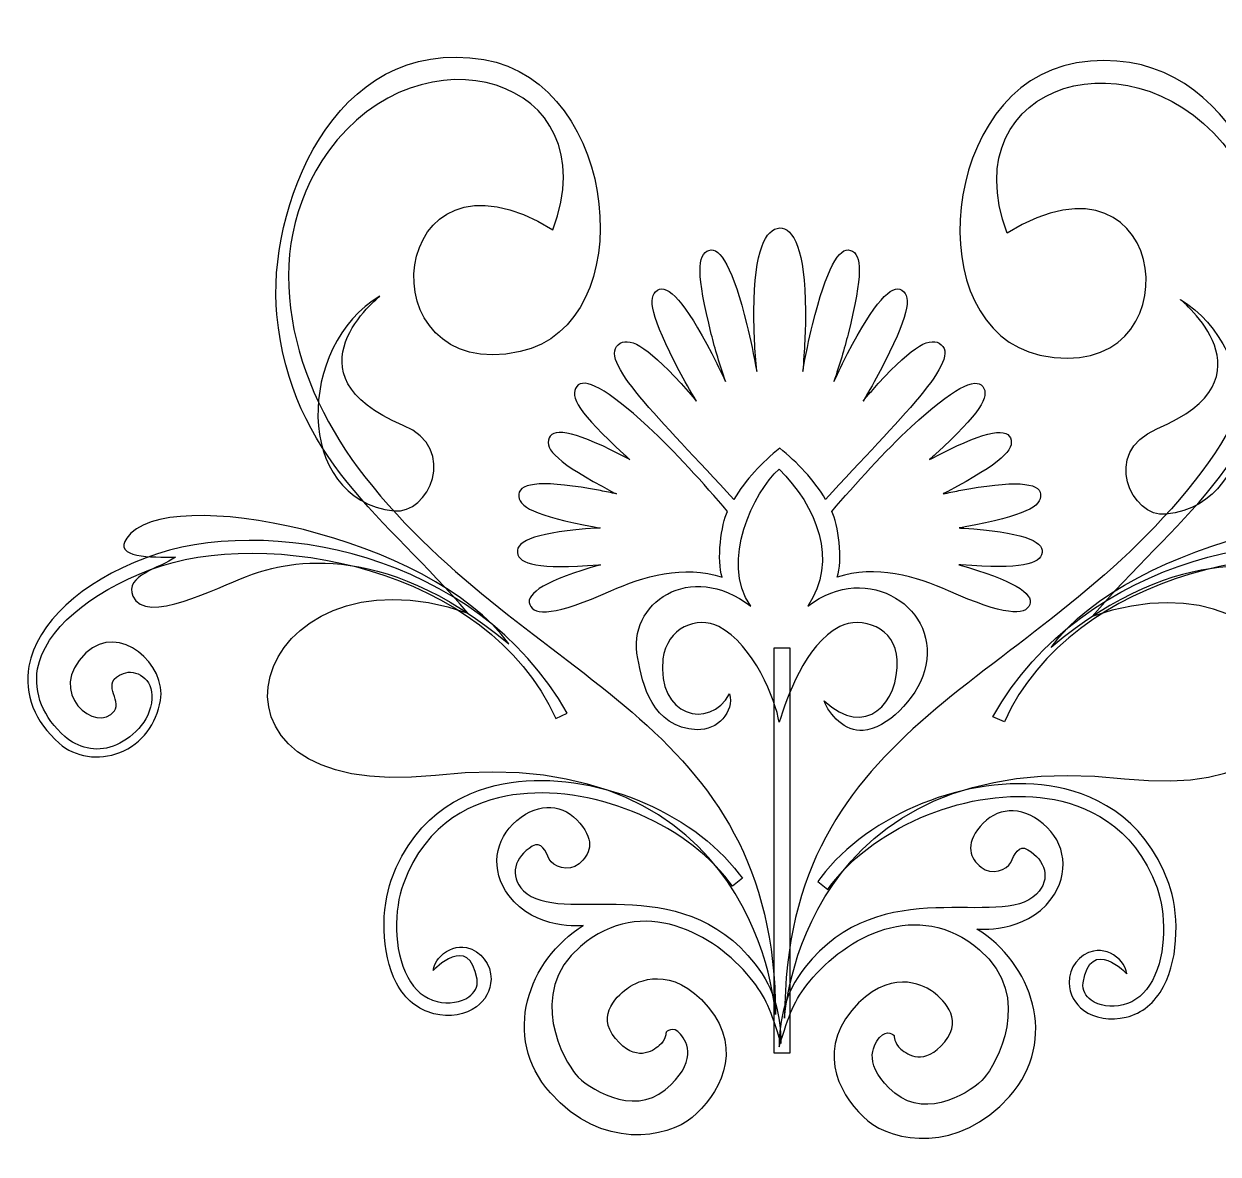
# Model space of a CAD drawing. Header units: millimetres. Extents: x -103 to 104, y -99 to 101.
# Drawn here: x -67.7 to 24.2, y -99.2 to -12.2 of the extents above; entities that cross this region are included whole.
import ezdxf

# ---------------------------------------------------------------- set-up
doc = ezdxf.new("R2010")
doc.units = ezdxf.units.MM
doc.header["$MEASUREMENT"] = 0
doc.layers.add('layer 1', color=7, linetype='Continuous')

msp = doc.modelspace()

# ---------------------------------------------------------------- linework, layer by layer
at = {"layer": 'layer 1', "color": 250}
for points, knots in [([(-9.8936, -88.4409), (-9.9464, -65.3587), (-28.751, -63.2468), (-41.4977, -47.0532), (-41.4977, -47.0532), (-47.0066, -40.0619), (-50.0104, -29.9669), (-44.2969, -21.9887), (-44.2969, -21.9887), (-37.2773, -12.1949), (-22.6609, -16.236), (-27.0175, -28.0437), (-27.0175, -28.0437), (-39.8888, -20.0648), (-41.6625, -40.0908), (-29.5462, -37.4192), (-29.5462, -37.4192), (-20.1238, -35.3399), (-21.854, -16.6708), (-32.35, -14.9405), (-32.35, -14.9405), (-44.0873, -13.0137), (-49.0378, -26.6117), (-48.2675, -34.566), (-48.2675, -34.566), (-47.186, -45.6794), (-39.82, -50.2041), (-33.5627, -57.5393), (-33.5627, -57.5393), (-50.3834, -51.6597), (-56.5363, -72.2932), (-36.0576, -70.0239), (-36.0576, -70.0239), (-11.0439, -67.249), (-9.8936, -88.4409), (-9.8936, -88.4409)], [0, 0, 0, 0, 0.1, 0.1, 0.1, 0.1, 0.2, 0.2, 0.2, 0.2, 0.3, 0.3, 0.3, 0.3, 0.4, 0.4, 0.4, 0.4, 0.5, 0.5, 0.5, 0.5, 0.6, 0.6, 0.6, 0.6, 0.7, 0.7, 0.7, 0.7, 0.8, 0.8, 0.8, 0.8, 1, 1, 1, 1]), ([(-9.1911, -88.7), (-9.1396, -65.6201), (9.6641, -63.5072), (22.4085, -47.3147), (22.4085, -47.3147), (27.9183, -40.3223), (30.9244, -30.2276), (25.2099, -22.2508), (25.2099, -22.2508), (18.1917, -12.4556), (3.5752, -16.4964), (7.9282, -28.3051), (7.9282, -28.3051), (20.7995, -20.3275), (22.5755, -40.3509), (10.4606, -37.6806), (10.4606, -37.6806), (1.0369, -35.602), (2.7671, -16.9329), (13.2654, -15.204), (13.2654, -15.204), (25.0026, -13.2738), (29.9508, -26.8715), (29.1839, -34.8284), (29.1839, -34.8284), (28.1004, -45.9415), (20.733, -50.4652), (14.4781, -57.8003), (14.4781, -57.8003), (31.2998, -51.9224), (37.4517, -72.5563), (16.973, -70.285), (16.973, -70.285), (-8.0421, -67.5104), (-9.1911, -88.7), (-9.1911, -88.7)], [0, 0, 0, 0, 0.1, 0.1, 0.1, 0.1, 0.2, 0.2, 0.2, 0.2, 0.3, 0.3, 0.3, 0.3, 0.4, 0.4, 0.4, 0.4, 0.5, 0.5, 0.5, 0.5, 0.6, 0.6, 0.6, 0.6, 0.7, 0.7, 0.7, 0.7, 0.8, 0.8, 0.8, 0.8, 1, 1, 1, 1]), ([(2.7053, -36.7745), (1.8586, -36.2909), (0.4363, -37.1366), (-2.5149, -40.4751), (-2.5149, -40.4751), (-2.7242, -40.7133), (-2.9408, -40.9614), (-3.1557, -41.2195), (-3.1557, -41.2195), (-2.6754, -40.4266), (-2.2313, -39.6451), (-1.8443, -38.9057), (-1.8443, -38.9057), (0.3573, -34.6945), (0.6469, -33.2157), (-0.1599, -32.6939), (-0.1599, -32.6939), (-0.9451, -32.1874), (-2.2725, -33.5977), (-4.3412, -37.5554), (-4.3412, -37.5554), (-4.6893, -38.2237), (-5.0404, -38.9532), (-5.3918, -39.7118), (-5.3918, -39.7118), (-4.9696, -38.4533), (-4.5873, -37.2037), (-4.306, -36.0627), (-4.306, -36.0627), (-3.15, -31.4407), (-3.2175, -29.936), (-4.1216, -29.6241), (-4.1216, -29.6241), (-5.0005, -29.3201), (-5.9641, -31.0069), (-7.0466, -35.3485), (-7.0466, -35.3485), (-7.3223, -36.453), (-7.5751, -37.6886), (-7.796, -38.9532), (-7.796, -38.9532), (-7.6611, -37.3385), (-7.5751, -35.7159), (-7.5821, -34.2813), (-7.5821, -34.2813), (-7.6073, -29.5201), (-8.5317, -27.8948), (-9.5697, -27.8948), (-9.5697, -27.8948), (-10.6376, -28.0015), (-11.5321, -29.5201), (-11.5554, -34.2813), (-11.5554, -34.2813), (-11.5644, -35.7159), (-11.4773, -37.3385), (-11.3401, -38.9532), (-11.3401, -38.9532), (-11.5644, -37.6886), (-11.8161, -36.453), (-12.0908, -35.3485), (-12.0908, -35.3485), (-13.1733, -31.0069), (-14.1379, -29.3201), (-15.0178, -29.6241), (-15.0178, -29.6241), (-15.9197, -29.936), (-15.9884, -31.4407), (-14.8325, -36.0627), (-14.8325, -36.0627), (-14.5465, -37.2037), (-14.1688, -38.4533), (-13.7453, -39.7118), (-13.7453, -39.7118), (-14.0954, -38.9532), (-14.4505, -38.2237), (-14.7983, -37.5554), (-14.7983, -37.5554), (-16.8637, -33.5977), (-18.1969, -32.1874), (-18.9795, -32.6939), (-18.9795, -32.6939), (-19.785, -33.2157), (-19.499, -34.6945), (-17.2951, -38.9057), (-17.2951, -38.9057), (-16.9095, -39.6451), (-16.4644, -40.4266), (-15.9838, -41.2195), (-15.9838, -41.2195), (-16.201, -40.9614), (-16.4139, -40.7133), (-16.6245, -40.4751), (-16.6245, -40.4751), (-19.5748, -37.1366), (-20.9981, -36.2909), (-21.8428, -36.7745), (-21.8428, -36.7745), (-23.8248, -37.9088), (-18.7324, -42.6172), (-13.1056, -48.7875), (-13.1056, -48.7875), (-12.2051, -47.2731), (-10.9087, -45.9279), (-9.5697, -44.847), (-9.5697, -44.847), (-8.2275, -45.9279), (-6.9344, -47.2731), (-6.0325, -48.7875), (-6.0325, -48.7875), (-0.4051, -42.6172), (4.6873, -37.9088), (2.7053, -36.7745)], [0, 0, 0, 0, 0.0344828, 0.0344828, 0.0344828, 0.0344828, 0.0689655, 0.0689655, 0.0689655, 0.0689655, 0.1034483, 0.1034483, 0.1034483, 0.1034483, 0.137931, 0.137931, 0.137931, 0.137931, 0.1724138, 0.1724138, 0.1724138, 0.1724138, 0.2068966, 0.2068966, 0.2068966, 0.2068966, 0.2413793, 0.2413793, 0.2413793, 0.2413793, 0.2758621, 0.2758621, 0.2758621, 0.2758621, 0.3103448, 0.3103448, 0.3103448, 0.3103448, 0.3448276, 0.3448276, 0.3448276, 0.3448276, 0.3793103, 0.3793103, 0.3793103, 0.3793104, 0.4137931, 0.4137931, 0.4137931, 0.4137931, 0.4482759, 0.4482759, 0.4482759, 0.4482759, 0.4827586, 0.4827586, 0.4827586, 0.4827586, 0.5172414, 0.5172414, 0.5172414, 0.5172414, 0.5517241, 0.5517241, 0.5517241, 0.5517241, 0.5862069, 0.5862069, 0.5862069, 0.5862069, 0.6206897, 0.6206897, 0.6206897, 0.6206897, 0.6551724, 0.6551724, 0.6551724, 0.6551724, 0.6896552, 0.6896552, 0.6896552, 0.6896552, 0.7241379, 0.7241379, 0.7241379, 0.7241379, 0.7586207, 0.7586207, 0.7586207, 0.7586207, 0.7931034, 0.7931034, 0.7931034, 0.7931035, 0.8275862, 0.8275862, 0.8275862, 0.8275862, 0.862069, 0.862069, 0.862069, 0.862069, 0.8965517, 0.8965517, 0.8965517, 0.8965517, 0.9310345, 0.9310345, 0.9310345, 0.9310345, 1, 1, 1, 1]), ([(-38.5521, -43.0939), (-34.2277, -44.8975), (-36.6183, -49.9759), (-39.2457, -49.675), (-39.2457, -49.675), (-47.0661, -48.7738), (-46.6884, -36.8705), (-40.3534, -33.155), (-40.3534, -33.155), (-40.3534, -33.155), (-47.9493, -39.1837), (-38.5521, -43.0939)], [0, 0, 0, 0, 0.25, 0.25, 0.25, 0.25, 0.5, 0.5, 0.5, 0.5, 1, 1, 1, 1]), ([(19.4628, -43.356), (15.1421, -45.1593), (17.5327, -50.237), (20.1611, -49.9354), (20.1611, -49.9354), (27.9791, -49.0359), (27.6015, -37.1326), (21.2675, -33.4154), (21.2675, -33.4154), (21.2675, -33.4154), (28.8624, -39.4464), (19.4628, -43.356)], [0, 0, 0, 0, 0.25, 0.25, 0.25, 0.25, 0.5, 0.5, 0.5, 0.5, 1, 1, 1, 1]), ([(-23.7274, -51.0063), (-23.6165, -50.9983), (-23.5032, -50.9933), (-23.3886, -50.9877), (-23.3886, -50.9877), (-23.5431, -50.9565), (-23.6989, -50.9309), (-23.85, -50.8993), (-23.85, -50.8993), (-28.4375, -50.0307), (-29.7499, -49.3448), (-29.6515, -48.3955), (-29.6515, -48.3955), (-29.5555, -47.4714), (-27.6592, -47.2977), (-23.3511, -48.1148), (-23.3511, -48.1148), (-22.9572, -48.1909), (-22.5546, -48.2756), (-22.1404, -48.3669), (-22.1404, -48.3669), (-22.2639, -48.3042), (-22.3862, -48.2387), (-22.5064, -48.1743), (-22.5064, -48.1743), (-26.6408, -45.9834), (-27.6948, -44.9394), (-27.3241, -44.0585), (-27.3241, -44.0585), (-26.968, -43.2048), (-25.0996, -43.6021), (-21.219, -45.6635), (-21.219, -45.6635), (-21.1801, -45.6794), (-21.1402, -45.7047), (-21.1047, -45.7253), (-21.1047, -45.7253), (-21.2591, -45.5864), (-21.4113, -45.4489), (-21.5624, -45.3077), (-21.5624, -45.3077), (-25.0126, -42.1389), (-25.7699, -40.8561), (-25.1956, -40.0998), (-25.1956, -40.0998), (-24.6349, -39.3647), (-22.9263, -40.2257), (-19.6867, -43.2048), (-19.6867, -43.2048), (-17.6774, -45.0593), (-15.3875, -47.6053), (-13.5782, -49.7155), (-13.5782, -49.7155), (-14.0705, -50.63), (-14.4296, -53.5171), (-14.0008, -54.7787), (-14.0008, -54.7787), (-16.8945, -53.7699), (-20.1444, -54.7454), (-22.5728, -55.8276), (-22.5728, -55.8276), (-26.8434, -57.7316), (-28.4777, -57.7734), (-28.8115, -56.8779), (-28.8115, -56.8779), (-29.132, -56.011), (-27.5244, -55.0085), (-23.3591, -53.8187), (-23.3591, -53.8187), (-23.4116, -53.8197), (-23.47, -53.8237), (-23.5225, -53.831), (-23.5225, -53.831), (-28.1767, -54.1482), (-29.6183, -53.8187), (-29.7592, -52.8717), (-29.7592, -52.8717), (-29.8963, -51.955), (-28.1023, -51.3039), (-23.7274, -51.0063)], [0, 0, 0, 0, 0.047619, 0.047619, 0.047619, 0.0476191, 0.0952381, 0.0952381, 0.0952381, 0.0952381, 0.1428571, 0.1428571, 0.1428571, 0.1428572, 0.1904762, 0.1904762, 0.1904762, 0.1904762, 0.2380952, 0.2380952, 0.2380952, 0.2380952, 0.2857143, 0.2857143, 0.2857143, 0.2857143, 0.3333333, 0.3333333, 0.3333333, 0.3333333, 0.3809524, 0.3809524, 0.3809524, 0.3809524, 0.4285714, 0.4285714, 0.4285714, 0.4285714, 0.4761905, 0.4761905, 0.4761905, 0.4761905, 0.5238095, 0.5238095, 0.5238095, 0.5238095, 0.5714286, 0.5714286, 0.5714286, 0.5714286, 0.6190476, 0.6190476, 0.6190476, 0.6190476, 0.6666667, 0.6666667, 0.6666667, 0.6666667, 0.7142857, 0.7142857, 0.7142857, 0.7142857, 0.7619048, 0.7619048, 0.7619048, 0.7619048, 0.8095238, 0.8095238, 0.8095238, 0.8095238, 0.8571429, 0.8571429, 0.8571429, 0.8571429, 0.9047619, 0.9047619, 0.9047619, 0.9047619, 1, 1, 1, 1]), ([(4.5913, -51.0063), (4.479, -50.9983), (4.3648, -50.9933), (4.2479, -50.9877), (4.2479, -50.9877), (4.407, -50.9565), (4.5591, -50.9309), (4.7136, -50.8993), (4.7136, -50.8993), (9.299, -50.0307), (10.6127, -49.3448), (10.5121, -48.3955), (10.5121, -48.3955), (10.4204, -47.4714), (8.5198, -47.2977), (4.2113, -48.1148), (4.2113, -48.1148), (3.82, -48.1909), (3.4138, -48.2756), (3.0039, -48.3669), (3.0039, -48.3669), (3.1265, -48.3042), (3.25, -48.2387), (3.3713, -48.1743), (3.3713, -48.1743), (7.5001, -45.9834), (8.5553, -44.9394), (8.188, -44.0585), (8.188, -44.0585), (7.8272, -43.2048), (5.9621, -43.6021), (2.0805, -45.6635), (2.0805, -45.6635), (2.0416, -45.6794), (2.0028, -45.7047), (1.9639, -45.7253), (1.9639, -45.7253), (2.1207, -45.5864), (2.2752, -45.4489), (2.424, -45.3077), (2.424, -45.3077), (5.8741, -42.1389), (6.6351, -40.8561), (6.0561, -40.0998), (6.0561, -40.0998), (5.4941, -39.3647), (3.7882, -40.2257), (0.5496, -43.2048), (0.5496, -43.2048), (-1.4587, -45.0593), (-3.7532, -47.6053), (-5.5602, -49.7155), (-5.5602, -49.7155), (-5.0679, -50.63), (-4.7085, -53.5171), (-5.1377, -54.7787), (-5.1377, -54.7787), (-2.2449, -53.7699), (1.005, -54.7454), (3.4354, -55.8276), (3.4354, -55.8276), (7.705, -57.7316), (9.3426, -57.7734), (9.6721, -56.8779), (9.6721, -56.8779), (9.9926, -56.011), (8.3859, -55.0085), (4.2206, -53.8187), (4.2206, -53.8187), (4.2754, -53.8197), (4.3306, -53.8237), (4.384, -53.831), (4.384, -53.831), (9.0403, -54.1482), (10.4799, -53.8187), (10.623, -52.8717), (10.623, -52.8717), (10.7615, -51.955), (8.9649, -51.3039), (4.5913, -51.0063)], [0, 0, 0, 0, 0.047619, 0.047619, 0.047619, 0.0476191, 0.0952381, 0.0952381, 0.0952381, 0.0952381, 0.1428571, 0.1428571, 0.1428571, 0.1428572, 0.1904762, 0.1904762, 0.1904762, 0.1904762, 0.2380952, 0.2380952, 0.2380952, 0.2380952, 0.2857143, 0.2857143, 0.2857143, 0.2857143, 0.3333333, 0.3333333, 0.3333333, 0.3333333, 0.3809524, 0.3809524, 0.3809524, 0.3809524, 0.4285714, 0.4285714, 0.4285714, 0.4285714, 0.4761905, 0.4761905, 0.4761905, 0.4761905, 0.5238095, 0.5238095, 0.5238095, 0.5238095, 0.5714286, 0.5714286, 0.5714286, 0.5714286, 0.6190476, 0.6190476, 0.6190476, 0.6190476, 0.6666667, 0.6666667, 0.6666667, 0.6666667, 0.7142857, 0.7142857, 0.7142857, 0.7142857, 0.7619048, 0.7619048, 0.7619048, 0.7619048, 0.8095238, 0.8095238, 0.8095238, 0.8095238, 0.8571429, 0.8571429, 0.8571429, 0.8571429, 0.9047619, 0.9047619, 0.9047619, 0.9047619, 1, 1, 1, 1]), ([(-7.406, -57.0021), (-5.0244, -53.5171), (-6.7284, -49.2751), (-9.6225, -46.463), (-9.6225, -46.463), (-11.5527, -48.2228), (-14.1848, -53.5171), (-11.8025, -57.0021), (-11.8025, -57.0021), (-16.4368, -53.4278), (-21.3711, -56.755), (-20.4992, -61.0243), (-20.4992, -61.0243), (-20.1102, -62.9292), (-19.4499, -66.3668), (-15.9276, -66.5119), (-15.9276, -66.5119), (-14.3565, -66.5767), (-13.0428, -65.1361), (-13.4387, -63.7583), (-13.4387, -63.7583), (-14.9458, -66.5767), (-19.0755, -65.4626), (-18.5527, -61.0701), (-18.5527, -61.0701), (-18.2654, -58.6746), (-15.914, -57.718), (-14.2559, -58.5756), (-14.2559, -58.5756), (-11.5644, -59.971), (-9.8889, -64.2353), (-9.6053, -65.9439), (-9.6053, -65.9439), (-9.032, -64.1273), (-7.6462, -59.974), (-4.9523, -58.5756), (-4.9523, -58.5756), (-3.2955, -57.718), (-0.62, -58.646), (-0.5216, -61.1349), (-0.5216, -61.1349), (-0.3878, -64.4163), (-2.9451, -67.3011), (-6.1584, -64.2825), (-6.1584, -64.2825), (-5.7648, -65.3334), (-4.5199, -66.7106), (-3.1434, -66.5767), (-3.1434, -66.5767), (-1.3308, -66.407), (0.9249, -64.2177), (1.5793, -61.9876), (1.5793, -61.9876), (2.971, -57.2483), (-2.7737, -53.4278), (-7.406, -57.0021)], [0, 0, 0, 0, 0.0666667, 0.0666667, 0.0666667, 0.0666667, 0.1333333, 0.1333333, 0.1333333, 0.1333333, 0.2, 0.2, 0.2, 0.2, 0.2666667, 0.2666667, 0.2666667, 0.2666667, 0.3333333, 0.3333333, 0.3333333, 0.3333333, 0.4, 0.4, 0.4, 0.4, 0.4666667, 0.4666667, 0.4666667, 0.4666667, 0.5333333, 0.5333333, 0.5333333, 0.5333333, 0.6, 0.6, 0.6, 0.6, 0.6666667, 0.6666667, 0.6666667, 0.6666667, 0.7333333, 0.7333333, 0.7333333, 0.7333333, 0.8, 0.8, 0.8, 0.8, 0.8666667, 0.8666667, 0.8666667, 0.8666667, 1, 1, 1, 1]), ([(-30.4092, -59.9129), (-40.4405, -51.4939), (-48.0274, -53.7094), (-50.6179, -54.7106), (-50.6179, -54.7106), (-52.8882, -55.5878), (-58.3938, -58.475), (-59.3468, -56.2468), (-59.3468, -56.2468), (-60.0426, -54.6235), (-57.2551, -54.0954), (-56.0833, -53.2441), (-56.0833, -53.2441), (-57.9304, -53.2132), (-60.894, -53.3215), (-59.8297, -51.7603), (-59.8297, -51.7603), (-56.8615, -47.418), (-36.3436, -51.6713), (-30.4092, -59.9129)], [0, 0, 0, 0, 0.1666667, 0.1666667, 0.1666667, 0.1666667, 0.3333333, 0.3333333, 0.3333333, 0.3333333, 0.5, 0.5, 0.5, 0.5, 0.6666667, 0.6666667, 0.6666667, 0.6666667, 1, 1, 1, 1]), ([(11.3222, -60.1736), (21.3535, -51.7563), (28.9427, -53.9685), (31.5309, -54.9736), (31.5309, -54.9736), (33.8003, -55.8499), (39.3088, -58.7364), (40.2601, -56.5062), (40.2601, -56.5062), (40.9557, -54.8846), (38.1682, -54.3548), (36.9963, -53.5068), (36.9963, -53.5068), (38.8455, -53.4743), (41.8093, -53.5806), (40.7418, -52.0221), (40.7418, -52.0221), (37.7756, -47.6797), (17.2566, -51.9317), (11.3222, -60.1736)], [0, 0, 0, 0, 0.1666667, 0.1666667, 0.1666667, 0.1666667, 0.3333333, 0.3333333, 0.3333333, 0.3333333, 0.5, 0.5, 0.5, 0.5, 0.6666667, 0.6666667, 0.6666667, 0.6666667, 1, 1, 1, 1]), ([(-25.921, -65.2494), (-25.921, -65.2494), (-26.8092, -65.6493), (-26.8092, -65.6493), (-26.8092, -65.6493), (-32.0866, -53.9376), (-49.1946, -50.8658), (-57.9932, -54.1887), (-57.9932, -54.1887), (-62.7159, -55.9718), (-66.1454, -58.8526), (-66.6845, -61.8324), (-66.6845, -61.8324), (-67.0184, -63.6799), (-66.2348, -65.5988), (-64.5846, -67.0421), (-64.5846, -67.0421), (-63.628, -67.8794), (-62.1824, -68.2847), (-60.8757, -67.7778), (-60.8757, -67.7778), (-59.4843, -67.2394), (-58.0101, -65.9154), (-57.8866, -64.1483), (-57.8866, -64.1483), (-57.7746, -62.5492), (-59.1661, -61.8255), (-60.0792, -62.1769), (-60.0792, -62.1769), (-61.9479, -62.8914), (-60.1592, -64.2041), (-60.7727, -65.0617), (-60.7727, -65.0617), (-62.1094, -66.9338), (-66.1956, -63.6175), (-62.9723, -60.6074), (-62.9723, -60.6074), (-60.3539, -58.1624), (-56.7333, -61.5714), (-57.2229, -64.2556), (-57.2229, -64.2556), (-57.5501, -66.0396), (-58.6283, -67.5928), (-60.3632, -68.2671), (-60.3632, -68.2671), (-62.0074, -68.9042), (-63.7904, -68.6301), (-65.0204, -67.5552), (-65.0204, -67.5552), (-66.9131, -65.8981), (-67.7418, -63.7892), (-67.3502, -61.6179), (-67.3502, -61.6179), (-66.7506, -58.3016), (-63.3795, -55.1799), (-58.3387, -53.274), (-58.3387, -53.274), (-49.1783, -49.8152), (-32.9482, -52.8385), (-25.921, -65.2494)], [0, 0, 0, 0, 0.0625, 0.0625, 0.0625, 0.0625, 0.125, 0.125, 0.125, 0.125, 0.1875, 0.1875, 0.1875, 0.1875, 0.25, 0.25, 0.25, 0.25, 0.3125, 0.3125, 0.3125, 0.3125, 0.375, 0.375, 0.375, 0.375, 0.4375, 0.4375, 0.4375, 0.4375, 0.5, 0.5, 0.5, 0.5, 0.5625, 0.5625, 0.5625, 0.5625, 0.625, 0.625, 0.625, 0.625, 0.6875, 0.6875, 0.6875, 0.6875, 0.75, 0.75, 0.75, 0.75, 0.8125, 0.8125, 0.8125, 0.8125, 0.875, 0.875, 0.875, 0.875, 1, 1, 1, 1]), ([(6.8341, -65.5095), (6.8341, -65.5095), (7.7223, -65.9101), (7.7223, -65.9101), (7.7223, -65.9101), (13.002, -54.1984), (30.1063, -51.1265), (38.9072, -54.4492), (38.9072, -54.4492), (43.6266, -56.2319), (47.0608, -59.115), (47.5996, -62.0915), (47.5996, -62.0915), (47.9327, -63.939), (47.1478, -65.8626), (45.4987, -67.3038), (45.4987, -67.3038), (44.5444, -68.1399), (43.0968, -68.5477), (41.7911, -68.0395), (41.7911, -68.0395), (40.3996, -67.5008), (38.9232, -66.1745), (38.802, -64.4093), (38.802, -64.4093), (38.69, -62.81), (40.0791, -62.0865), (40.9922, -62.436), (40.9922, -62.436), (42.8623, -63.1534), (41.0736, -64.4658), (41.6868, -65.3208), (41.6868, -65.3208), (43.0247, -67.1945), (47.1076, -63.8786), (43.8863, -60.8682), (43.8863, -60.8682), (41.2682, -58.4228), (37.6464, -61.8334), (38.1363, -64.5176), (38.1363, -64.5176), (38.4635, -66.3003), (39.5427, -67.8549), (41.2762, -68.5272), (41.2762, -68.5272), (42.9194, -69.1646), (44.7035, -68.8922), (45.9348, -67.816), (45.9348, -67.816), (47.8288, -66.1612), (48.6525, -64.0516), (48.2656, -61.8779), (48.2656, -61.8779), (47.6627, -58.5616), (44.2949, -55.4423), (39.253, -53.5377), (39.253, -53.5377), (30.0937, -50.0772), (13.8626, -53.0999), (6.8341, -65.5095)], [0, 0, 0, 0, 0.0625, 0.0625, 0.0625, 0.0625, 0.125, 0.125, 0.125, 0.125, 0.1875, 0.1875, 0.1875, 0.1875, 0.25, 0.25, 0.25, 0.25, 0.3125, 0.3125, 0.3125, 0.3125, 0.375, 0.375, 0.375, 0.375, 0.4375, 0.4375, 0.4375, 0.4375, 0.5, 0.5, 0.5, 0.5, 0.5625, 0.5625, 0.5625, 0.5625, 0.625, 0.625, 0.625, 0.625, 0.6875, 0.6875, 0.6875, 0.6875, 0.75, 0.75, 0.75, 0.75, 0.8125, 0.8125, 0.8125, 0.8125, 0.875, 0.875, 0.875, 0.875, 1, 1, 1, 1]), ([(-9.9876, -60.2141), (-9.9876, -60.2141), (-9.9876, -91.4104), (-9.9876, -91.4104), (-9.9876, -91.4104), (-9.9876, -91.4104), (-8.7974, -91.4104), (-8.7974, -91.4104), (-8.7974, -91.4104), (-8.7974, -91.4104), (-8.7974, -60.2141), (-8.7974, -60.2141), (-8.7974, -60.2141), (-8.7974, -60.2141), (-9.9876, -60.2141), (-9.9876, -60.2141)], [0, 0, 0, 0, 0.2, 0.2, 0.2, 0.2, 0.4, 0.4, 0.4, 0.4, 0.6, 0.6, 0.6, 0.6, 1, 1, 1, 1]), ([(-32.9061, -87.8407), (-32.2653, -87.3507), (-31.8086, -86.5997), (-31.7893, -85.7218), (-31.7893, -85.7218), (-31.7571, -84.5885), (-32.5672, -83.4983), (-33.675, -83.2821), (-33.675, -83.2821), (-34.42, -83.1396), (-35.0711, -83.3904), (-35.6617, -83.9371), (-35.6617, -83.9371), (-36.1433, -84.3709), (-36.2293, -85.0319), (-36.2293, -85.0319), (-36.2293, -85.0319), (-36.2293, -85.0319), (-33.4598, -82.079), (-32.8649, -85.7218), (-32.8649, -85.7218), (-32.7722, -86.3061), (-33.0844, -86.7565), (-33.4966, -87.0681), (-33.4966, -87.0681), (-34.0663, -87.4995), (-35.0515, -87.6437), (-35.9453, -87.4305), (-35.9453, -87.4305), (-36.902, -87.1953), (-37.6596, -86.5642), (-38.202, -85.5514), (-38.202, -85.5514), (-39.3327, -83.4362), (-39.2341, -80.2933), (-38.5568, -78.4186), (-38.5568, -78.4186), (-36.783, -73.5142), (-32.9838, -71.9733), (-30.1049, -71.5369), (-30.1049, -71.5369), (-24.2503, -70.6573), (-16.9427, -73.5817), (-13.465, -78.2077), (-13.465, -78.2077), (-13.465, -78.2077), (-13.2122, -78.5402), (-13.2122, -78.5402), (-13.2122, -78.5402), (-13.2122, -78.5402), (-12.4432, -77.9416), (-12.4432, -77.9416), (-12.4432, -77.9416), (-12.4432, -77.9416), (-12.6904, -77.6177), (-12.6904, -77.6177), (-12.6904, -77.6177), (-16.3558, -72.739), (-24.0742, -69.6445), (-30.2488, -70.5739), (-30.2488, -70.5739), (-33.389, -71.0483), (-37.5384, -72.735), (-39.4652, -78.0864), (-39.4652, -78.0864), (-40.2159, -80.1621), (-40.3245, -83.6432), (-39.0627, -86.0118), (-39.0627, -86.0118), (-38.3861, -87.2737), (-37.4148, -88.0689), (-36.1788, -88.3715), (-36.1788, -88.3715), (-34.998, -88.6691), (-33.7105, -88.4568), (-32.9061, -87.8407)], [0, 0, 0, 0, 0.05, 0.05, 0.05, 0.05, 0.1, 0.1, 0.1, 0.1, 0.15, 0.15, 0.15, 0.15, 0.2, 0.2, 0.2, 0.2, 0.25, 0.25, 0.25, 0.25, 0.3, 0.3, 0.3, 0.3, 0.35, 0.35, 0.35, 0.35, 0.4, 0.4, 0.4, 0.4, 0.45, 0.45, 0.45, 0.45, 0.5, 0.5, 0.5, 0.5, 0.55, 0.55, 0.55, 0.55, 0.6, 0.6, 0.6, 0.6, 0.65, 0.65, 0.65, 0.65, 0.7, 0.7, 0.7, 0.7, 0.75, 0.75, 0.75, 0.75, 0.8, 0.8, 0.8, 0.8, 0.85, 0.85, 0.85, 0.85, 0.9, 0.9, 0.9, 0.9, 1, 1, 1, 1]), ([(13.8204, -88.1014), (13.1784, -87.6125), (12.723, -86.8628), (12.7044, -85.9832), (12.7044, -85.9832), (12.6725, -84.8492), (13.4826, -83.7604), (14.5904, -83.5432), (14.5904, -83.5432), (15.3341, -83.3987), (15.9831, -83.6525), (16.5724, -84.1982), (16.5724, -84.1982), (17.0553, -84.633), (17.1424, -85.2923), (17.1424, -85.2923), (17.1424, -85.2923), (17.1424, -85.2923), (14.3731, -82.3398), (13.7802, -85.9832), (13.7802, -85.9832), (13.6852, -86.5665), (13.9998, -87.0166), (14.4097, -87.3291), (14.4097, -87.3291), (14.9797, -87.761), (15.9649, -87.9074), (16.8574, -87.6942), (16.8574, -87.6942), (17.8173, -87.456), (18.575, -86.8249), (19.1151, -85.8145), (19.1151, -85.8145), (20.2481, -83.698), (20.1471, -80.5554), (19.4712, -78.679), (19.4712, -78.679), (17.6984, -73.7773), (13.8991, -72.2354), (11.019, -71.7989), (11.019, -71.7989), (5.1633, -70.9184), (-2.1419, -73.8437), (-5.6207, -78.4684), (-5.6207, -78.4684), (-5.6207, -78.4684), (-5.8748, -78.8009), (-5.8748, -78.8009), (-5.8748, -78.8009), (-5.8748, -78.8009), (-6.6414, -78.2027), (-6.6414, -78.2027), (-6.6414, -78.2027), (-6.6414, -78.2027), (-6.3956, -77.8792), (-6.3956, -77.8792), (-6.3956, -77.8792), (-2.7302, -72.998), (4.9873, -69.9056), (11.1598, -70.8347), (11.1598, -70.8347), (14.3031, -71.3097), (18.4537, -72.997), (20.3806, -78.3465), (20.3806, -78.3465), (21.129, -80.4242), (21.2379, -83.9052), (19.9744, -86.2752), (19.9744, -86.2752), (19.3004, -87.5344), (18.3279, -88.3309), (17.0919, -88.6335), (17.0919, -88.6335), (15.9097, -88.9302), (14.6246, -88.7189), (13.8204, -88.1014)], [0, 0, 0, 0, 0.05, 0.05, 0.05, 0.05, 0.1, 0.1, 0.1, 0.1, 0.15, 0.15, 0.15, 0.15, 0.2, 0.2, 0.2, 0.2, 0.25, 0.25, 0.25, 0.25, 0.3, 0.3, 0.3, 0.3, 0.35, 0.35, 0.35, 0.35, 0.4, 0.4, 0.4, 0.4, 0.45, 0.45, 0.45, 0.45, 0.5, 0.5, 0.5, 0.5, 0.55, 0.55, 0.55, 0.55, 0.6, 0.6, 0.6, 0.6, 0.65, 0.65, 0.65, 0.65, 0.7, 0.7, 0.7, 0.7, 0.75, 0.75, 0.75, 0.75, 0.8, 0.8, 0.8, 0.8, 0.85, 0.85, 0.85, 0.85, 0.9, 0.9, 0.9, 0.9, 1, 1, 1, 1]), ([(-11.4567, -84.5496), (-17.3157, -77.0531), (-26.5, -81.7047), (-29.2878, -78.9019), (-29.2878, -78.9019), (-30.4388, -77.7476), (-29.9628, -76.2984), (-28.6215, -75.4859), (-28.6215, -75.4859), (-27.9054, -75.0505), (-27.5782, -75.8978), (-27.3045, -76.4658), (-27.3045, -76.4658), (-27.0288, -77.0272), (-25.8274, -77.5138), (-25.0149, -76.8289), (-25.0149, -76.8289), (-24.1931, -76.1426), (-23.7274, -75.1558), (-24.9508, -73.7009), (-24.9508, -73.7009), (-26.1728, -72.2407), (-28.0462, -72.0192), (-29.7947, -73.4873), (-29.7947, -73.4873), (-31.5455, -74.9568), (-31.8694, -77.3161), (-30.4148, -79.2726), (-30.4148, -79.2726), (-28.3883, -81.9926), (-24.699, -81.5904), (-24.699, -81.5904), (-24.699, -81.5904), (-28.8929, -84.1902), (-31.0739, -90.1097), (-27.2118, -94.4673), (-27.2118, -94.4673), (-23.273, -98.9096), (-18.2242, -97.96), (-16.2983, -96.3493), (-16.2983, -96.3493), (-14.3748, -94.7373), (-12.2257, -91.25), (-15.0637, -87.8606), (-15.0637, -87.8606), (-17.9017, -84.4775), (-20.5795, -85.9135), (-21.2007, -86.3496), (-21.2007, -86.3496), (-21.9125, -86.8478), (-23.7789, -88.4123), (-22.2158, -90.2774), (-22.2158, -90.2774), (-20.6526, -92.1468), (-19.3665, -91.2663), (-18.8423, -90.8271), (-18.8423, -90.8271), (-18.3159, -90.388), (-18.3159, -89.7911), (-18.3159, -89.7911), (-18.3159, -89.7911), (-18.3159, -89.7911), (-17.7987, -89.2265), (-17.1955, -89.9479), (-17.1955, -89.9479), (-16.6567, -90.5863), (-15.8761, -92.1199), (-18.38, -94.2202), (-18.38, -94.2202), (-20.8941, -96.3228), (-24.4243, -94.0395), (-25.2584, -93.049), (-25.2584, -93.049), (-26.0904, -92.0581), (-29.1709, -86.8469), (-24.8933, -83.1838), (-24.8933, -83.1838), (-20.1491, -79.1224), (-14.5751, -82.2358), (-11.839, -85.6039), (-11.839, -85.6039), (-10.5918, -87.1408), (-10.253, -88.1014), (-9.4747, -90.6544), (-9.4747, -90.6544), (-9.5182, -88.5067), (-9.8604, -86.5927), (-11.4567, -84.5496)], [0, 0, 0, 0, 0.0434783, 0.0434783, 0.0434783, 0.0434783, 0.0869565, 0.0869565, 0.0869565, 0.0869565, 0.1304348, 0.1304348, 0.1304348, 0.1304348, 0.173913, 0.173913, 0.173913, 0.1739131, 0.2173913, 0.2173913, 0.2173913, 0.2173913, 0.2608696, 0.2608696, 0.2608696, 0.2608696, 0.3043478, 0.3043478, 0.3043478, 0.3043478, 0.3478261, 0.3478261, 0.3478261, 0.3478261, 0.3913043, 0.3913043, 0.3913043, 0.3913044, 0.4347826, 0.4347826, 0.4347826, 0.4347826, 0.4782609, 0.4782609, 0.4782609, 0.4782609, 0.5217391, 0.5217391, 0.5217391, 0.5217391, 0.5652174, 0.5652174, 0.5652174, 0.5652174, 0.6086957, 0.6086957, 0.6086957, 0.6086957, 0.6521739, 0.6521739, 0.6521739, 0.6521739, 0.6956522, 0.6956522, 0.6956522, 0.6956522, 0.7391304, 0.7391304, 0.7391304, 0.7391304, 0.7826087, 0.7826087, 0.7826087, 0.7826087, 0.826087, 0.826087, 0.826087, 0.826087, 0.8695652, 0.8695652, 0.8695652, 0.8695652, 0.9130435, 0.9130435, 0.9130435, 0.9130435, 1, 1, 1, 1]), ([(-7.6302, -84.811), (-1.7712, -77.3135), (7.412, -81.9667), (10.2032, -79.1643), (10.2032, -79.1643), (11.3518, -78.008), (10.8758, -76.5585), (9.5349, -75.748), (9.5349, -75.748), (8.8184, -75.3109), (8.4912, -76.1586), (8.2165, -76.7262), (8.2165, -76.7262), (7.9432, -77.2866), (6.7404, -77.7729), (5.9279, -77.0913), (5.9279, -77.0913), (5.1062, -76.403), (4.6405, -75.4162), (5.8662, -73.9626), (5.8662, -73.9626), (7.0872, -72.5038), (8.9602, -72.2812), (10.7087, -73.7477), (10.7087, -73.7477), (12.4596, -75.2192), (12.7824, -77.5789), (11.3269, -79.5327), (11.3269, -79.5327), (9.3014, -82.2527), (5.613, -81.8518), (5.613, -81.8518), (5.613, -81.8518), (9.8072, -84.4523), (11.9869, -90.3708), (8.1249, -94.7277), (8.1249, -94.7277), (4.1861, -99.173), (-0.8628, -98.2237), (-2.7883, -96.6097), (-2.7883, -96.6097), (-4.7122, -94.9968), (-6.8613, -91.5104), (-4.0243, -88.1233), (-4.0243, -88.1233), (-1.1853, -84.739), (1.4926, -86.1746), (2.1151, -86.612), (2.1151, -86.612), (2.8255, -87.1089), (4.692, -88.6744), (3.1288, -90.5385), (3.1288, -90.5385), (1.5657, -92.4089), (0.2805, -91.528), (-0.2436, -91.0905), (-0.2436, -91.0905), (-0.7711, -90.6504), (-0.7711, -90.0532), (-0.7711, -90.0532), (-0.7711, -90.0532), (-0.7711, -90.0532), (-1.2883, -89.4885), (-1.8901, -90.209), (-1.8901, -90.209), (-2.4279, -90.8501), (-3.2108, -92.382), (-0.707, -94.4806), (-0.707, -94.4806), (1.8081, -96.5852), (5.3397, -94.3009), (6.1727, -93.31), (6.1727, -93.31), (7.0058, -92.3195), (10.0853, -87.1076), (5.8077, -83.4459), (5.8077, -83.4459), (1.0644, -79.3842), (-4.5119, -82.4995), (-7.2469, -85.8643), (-7.2469, -85.8643), (-8.4952, -87.4046), (-8.835, -88.3642), (-9.6099, -90.9135), (-9.6099, -90.9135), (-9.5674, -88.7687), (-9.2253, -86.8518), (-7.6302, -84.811)], [0, 0, 0, 0, 0.0434783, 0.0434783, 0.0434783, 0.0434783, 0.0869565, 0.0869565, 0.0869565, 0.0869565, 0.1304348, 0.1304348, 0.1304348, 0.1304348, 0.173913, 0.173913, 0.173913, 0.1739131, 0.2173913, 0.2173913, 0.2173913, 0.2173913, 0.2608696, 0.2608696, 0.2608696, 0.2608696, 0.3043478, 0.3043478, 0.3043478, 0.3043478, 0.3478261, 0.3478261, 0.3478261, 0.3478261, 0.3913043, 0.3913043, 0.3913043, 0.3913044, 0.4347826, 0.4347826, 0.4347826, 0.4347826, 0.4782609, 0.4782609, 0.4782609, 0.4782609, 0.5217391, 0.5217391, 0.5217391, 0.5217391, 0.5652174, 0.5652174, 0.5652174, 0.5652174, 0.6086957, 0.6086957, 0.6086957, 0.6086957, 0.6521739, 0.6521739, 0.6521739, 0.6521739, 0.6956522, 0.6956522, 0.6956522, 0.6956522, 0.7391304, 0.7391304, 0.7391304, 0.7391304, 0.7826087, 0.7826087, 0.7826087, 0.7826087, 0.826087, 0.826087, 0.826087, 0.826087, 0.8695652, 0.8695652, 0.8695652, 0.8695652, 0.9130435, 0.9130435, 0.9130435, 0.9130435, 1, 1, 1, 1])]:
    msp.add_open_spline(points, degree=3, knots=knots, dxfattribs=at)

doc.saveas('drawing.dxf')
